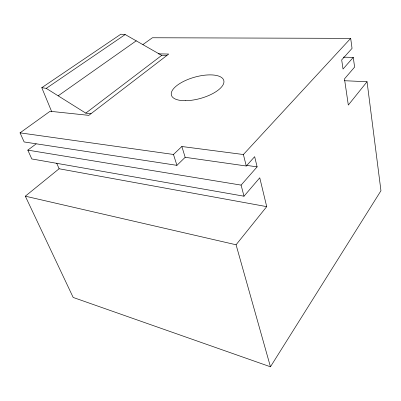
<?xml version="1.0" encoding="UTF-8"?>
<svg xmlns="http://www.w3.org/2000/svg" width="401" height="401" viewBox="0 0 401 401"><rect width="100%" height="100%" fill="white"/><g stroke="black" fill="none" stroke-linecap="round" stroke-linejoin="round"><path stroke-width="0.6" d="M36.15 143.884L27.824 150.129L31.794 158.946L243.993 196.204L259.758 177.798L266.71 206.635L59.102 168.761L25.323 196.184L73.177 297.447L270.449 366.79L380.95 190.746L367.05 81.729L344.514 80.721M270.449 366.79L236.074 244.775L266.71 206.635M367.05 81.729L348.319 105.052L344.479 78.902L354.604 67.082L353.276 57.383L343.281 57.168M243.993 196.204L241.096 185.107L257.116 166.866L254.66 156.676L246.274 166.004L185.172 157.307L176.921 165.347L24.145 141.954L20.05 132.851L50.07 111.277L88.832 115.358L168.716 54.065L158.174 53.829M353.276 57.383L343.03 69.047L341.687 59.904L352.048 48.381L350.68 38.366L152.4 37.759L142.891 44.591M20.05 132.851L173.483 154.47L181.864 146.51L243.387 154.525L350.68 38.366M51.769 111.844L41.784 87.684L46.25 88.375L85.774 113.127L161.723 55.378L166.846 55.503M58.155 95.829L136.22 40.837M46.25 88.375L125.197 34.551L161.723 55.378M41.784 87.684L120.841 34.21L125.197 34.551M85.774 113.127L91.037 113.663M246.595 165.372L257.116 166.866M27.824 150.129L241.096 185.107M25.323 196.184L236.074 244.775M56.681 163.112L59.102 168.761M173.483 154.47L176.921 165.347M181.864 146.51L185.172 157.307M243.387 154.525L246.274 166.004M185.292 100.706A27.213 11.022 -15.7 0 0 223.933 81.238A27.213 11.022 -15.7 0 0 183.548 81.423A27.213 11.022 -15.7 0 0 185.292 100.706"/></g></svg>
